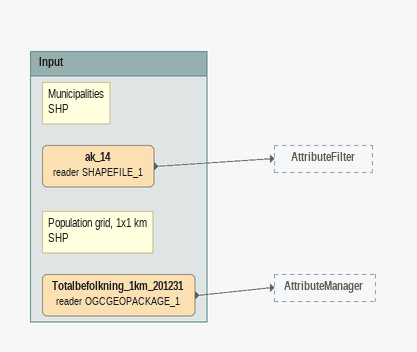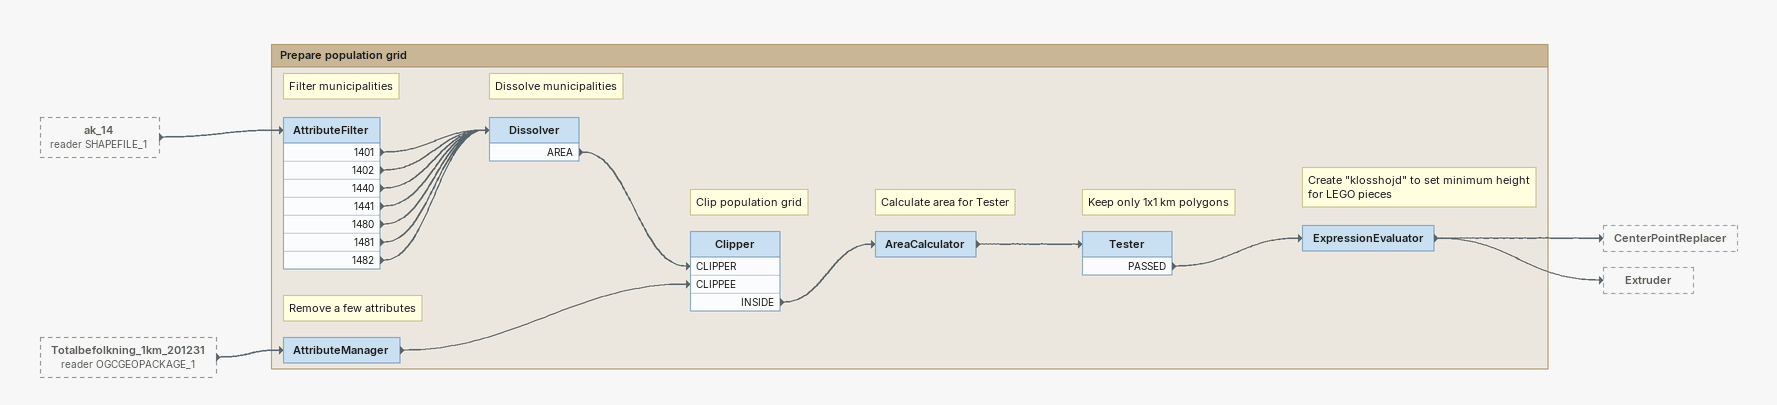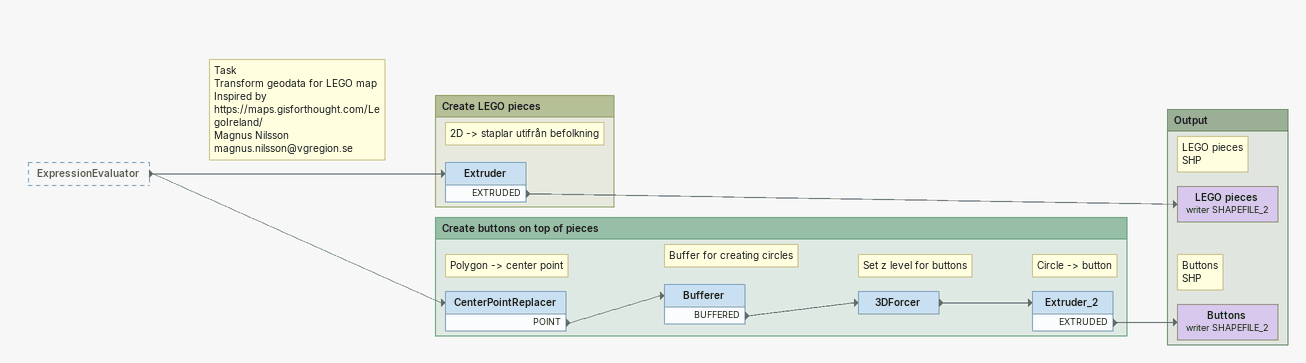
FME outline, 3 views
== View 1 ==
Bookmark: Input
Note: Population grid, 1x1 km / SHP
Totalbefolkning_1km_201231 (reader OGCGEOPACKAGE_1)
    -> AttributeManager
Note: Municipalities / SHP
ak_14 (reader SHAPEFILE_1)
    -> AttributeFilter

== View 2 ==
ak_14 (reader SHAPEFILE_1) [outside]
    -> AttributeFilter
Totalbefolkning_1km_201231 (reader OGCGEOPACKAGE_1) [outside]
    -> AttributeManager

Bookmark: Prepare population grid
Note: Remove a few attributes
AttributeManager
    -> Clipper [CLIPPEE]
Note: Filter municipalities
AttributeFilter
    1401 -> Dissolver
    1402 -> Dissolver
    1440 -> Dissolver
    1441 -> Dissolver
    1480 -> Dissolver
    1481 -> Dissolver
    1482 -> Dissolver
Note: Dissolve municipalities
Dissolver
    AREA -> Clipper [CLIPPER]
Note: Clip population grid
Clipper
    INSIDE -> AreaCalculator
Note: Calculate area for Tester
AreaCalculator
    -> Tester
Note: Keep only 1x1 km polygons
Tester
    PASSED -> ExpressionEvaluator
Note: Create "klosshojd" to set minimum height for LEGO pieces
ExpressionEvaluator
    -> CenterPointReplacer
    -> Extruder

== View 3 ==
ExpressionEvaluator [outside]
    -> CenterPointReplacer
    -> Extruder
Note: Task / Transform geodata for LEGO map / Inspired by https://maps.gisforthought.com/LegoIreland/ / Magnus Nilsson / magnus.nilsson@vgregion.se

Bookmark: Create LEGO pieces
Note: 2D -> staplar utifrån befolkning
Extruder
    EXTRUDED -> LEGO pieces (writer SHAPEFILE_2)

Bookmark: Output
Note: LEGO pieces / SHP
LEGO pieces (writer SHAPEFILE_2)
Note: Buttons / SHP
Buttons (writer SHAPEFILE_2)

Bookmark: Create buttons on top of pieces
Note: Polygon -> center point
CenterPointReplacer
    POINT -> Bufferer
Note: Buffer for creating circles
Bufferer
    BUFFERED -> 3DForcer
Note: Set z level for buttons
3DForcer
    -> Extruder_2
Note: Circle -> button
Extruder_2
    EXTRUDED -> Buttons (writer SHAPEFILE_2)
